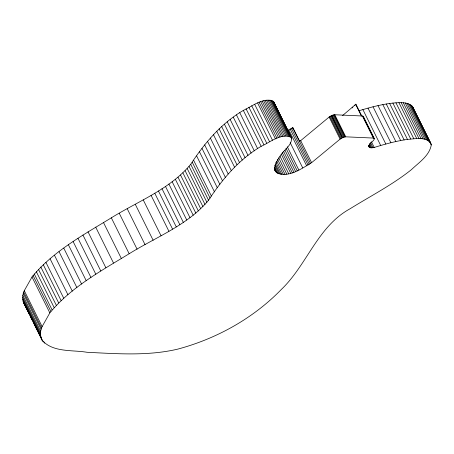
<?xml version="1.0" encoding="UTF-8"?>
<svg xmlns="http://www.w3.org/2000/svg" width="454" height="454" viewBox="0 0 454 454"><rect width="100%" height="100%" fill="white"/><g stroke="black" fill="none" stroke-linecap="round" stroke-linejoin="round"><path stroke-width="0.68" d="M431.3 144.866C429.461 155.773 418.866 162.509 411.398 169.665C392.409 184.835 370.68 195.952 350.119 208.738C317.499 226.557 307.103 264.881 281.276 289.51C253.173 318.43 216.615 338.684 177.792 349.115C148.072 356.14 117.189 353.768 86.992 352.276C72.322 349.79 52.902 352.599 42.12 340.256L23.58 302.727C22.184 298.857 22.428 294.357 24.289 290.679L32.007 276.98C53.18 251.278 83.343 234.956 111.338 217.824C138.266 201.082 169.915 189.273 190.714 164.303C204.527 143.118 221.28 123.34 243.333 110.396C252.123 106.559 263.672 96.418 273.631 101.651L291.462 137.573C292.552 145.49 282.87 150.376 279.681 156.789C276.985 161.091 271.872 168.235 276.69 172.713C288.778 178.235 301.564 168.587 311.603 162.668L340.091 139.117L343.445 137.256L345.761 136.824L373.341 138.067L374.436 138.793C373.511 141.875 368.869 143.021 368.864 146.574C369.84 148.498 372.541 147.732 374.232 147.459C385.117 144.06 396.166 141.069 407.459 139.384C414.956 138.981 427.781 135.786 431.3 144.866L412.119 106.123C407.885 102.054 401.376 102.598 395.962 102.814C383.352 103.79 371.06 107.116 358.989 110.753M42.12 340.256C39.958 336.056 40.009 330.807 42.126 326.602L49.838 312.897C71.011 287.2 101.174 270.879 129.169 253.746C156.097 236.999 187.746 225.19 208.551 200.22C222.358 179.041 239.11 159.263 261.163 146.319C269.96 142.482 281.503 132.335 291.462 137.573M363.421 117.155L363.308 116.36L362.388 115.997L334.808 114.76L332.493 115.191L329.139 117.047L299.691 141.461L292.813 127.602L287.711 130.491M354.739 105.345L355.913 104.187L361.849 116.15M352.128 107.938L352.866 107.15M342.566 115.571L355.913 104.187M290.923 129.191L292.813 127.602M412.119 106.123L430.727 143.01M412.89 107.087L431.073 143.924M411.188 105.22L429.019 141.143M409.979 104.482L427.81 140.405M408.606 103.853L426.437 139.77M406.994 103.347L424.825 139.27M405.257 102.984L423.088 138.901M403.283 102.752L421.113 138.674M401.183 102.655L419.014 138.578M398.93 102.661L416.761 138.583M395.962 102.814L413.793 138.737M392.875 103.069L410.705 138.992M389.628 103.461L407.459 139.384M386.292 103.994L404.122 139.917M382.836 104.624L400.672 140.547M378.006 105.629L395.837 141.552M373.046 106.803L390.877 142.726M368.001 108.114L385.832 144.037M362.877 109.573L380.707 145.49M363.308 116.36L374.436 138.793M362.928 116.133L374.062 138.589M362.388 115.997L373.341 138.067M355.675 104.443L361.305 115.787M371.417 141.79L374.232 147.459M370.509 142.647L373.012 147.692M369.726 143.407L371.917 147.822M369.42 144.661L370.986 147.817M368.92 145.149L370.175 147.669M368.586 145.535L369.522 147.425M368.489 145.791L369.113 147.051M334.808 114.76L345.761 136.824M334.104 114.8L345.057 136.864M333.321 114.941L344.274 137.006M332.413 115.225L343.445 137.256M331.539 115.583L342.492 137.647M331.46 115.611L342.412 137.675M330.62 116.042L341.578 138.107M329.82 116.542L340.772 138.606M329.139 117.047L340.091 139.117M300.65 140.604L311.603 162.668M292.682 127.597L310.513 163.519M291.474 128.403L309.305 164.325M290.231 129.169L308.062 165.091M288.835 129.895L306.666 165.818M291.746 138.232L273.631 101.651M273.109 101.128L290.94 137.046M291.241 137.693L291.865 138.952M272.428 100.703L290.259 136.626M271.549 100.374L289.38 136.296M270.55 100.152L288.381 136.075M269.387 100.062L287.217 135.984M290.208 142.692L302.722 167.901M268.059 100.073L285.889 135.996M266.612 100.226L284.442 136.149M265.125 100.448L282.956 136.365M287.269 146.738L298.846 170.051M263.706 100.777L281.537 136.699M285.986 148.191L297.251 170.88M262.208 101.208L280.039 137.131M284.981 150.2L295.616 171.629M260.704 101.719L278.535 137.636M283.631 151.511L293.954 172.304M259.12 102.326L276.951 138.249M257.611 102.973L275.442 138.896M282.32 152.714L292.331 172.878M281.367 154.439L290.753 173.343M254.671 104.312L272.502 140.235M279.982 156.182L288.744 173.831M278.688 157.788L286.82 174.171M251.72 105.754L269.557 141.676M277.513 159.252L285.021 174.376M276.775 161.249L283.341 174.484M248.888 107.24L266.725 143.163M275.845 162.475L281.786 174.45M275.385 164.195L280.39 174.279M274.823 165.148L279.199 173.973M246.057 108.801L263.887 144.718M274.698 167.106L277.825 173.411M274.5 168.303L276.69 172.713M274.545 169.325L275.794 171.85M274.471 169.626L275.101 170.886M243.333 110.396L261.163 146.319M239.763 112.671L257.6 148.594M236.472 114.924L254.302 150.847M233.294 117.183L251.124 153.106M230.184 119.521L248.02 155.438M227.238 121.825L245.069 157.742M224.407 124.169L242.237 160.092M221.648 126.518L239.479 162.441M219.129 128.84L236.96 164.762M216.689 131.166L234.519 167.089M213.414 134.605L231.245 170.528M210.338 138.016L228.169 173.939M207.501 141.364L225.332 177.287M204.652 144.894L222.483 180.811M201.996 148.396L219.827 184.313M199.505 151.863L217.335 187.786M196.667 156L214.498 191.923M193.591 160.2L211.422 196.122M192.252 162.22L210.083 198.137M190.714 164.303L208.551 200.22M189.063 166.374L206.893 202.297M187.173 168.513L205.009 204.436M185.09 170.676L202.921 206.598M182.888 172.838L200.719 208.755M180.533 175.023L198.364 210.945M178.019 177.208L195.85 213.125M175.386 179.347L193.222 215.264M172.162 181.742L189.993 217.665M168.905 184.069L186.736 219.991M165.489 186.424L183.32 222.347M161.993 188.705L179.824 224.628M158.429 190.947L176.26 226.869M154.746 193.183L172.577 229.105M151.063 195.311L168.894 231.234M143.226 199.868L161.056 235.791M135.309 204.351L153.14 240.274M127.245 208.789L145.076 244.712M119.254 213.272L137.085 249.189M111.338 217.824L129.169 253.746M103.455 222.454L121.286 258.371M95.686 227.119L113.517 263.042M88.036 231.829L105.867 267.752M82.946 235.041L100.777 270.964M77.969 238.259L95.8 274.182M73.111 241.517L90.942 277.439M68.401 244.819L86.237 280.737M63.776 248.156L81.607 284.079M59.054 251.675L76.891 287.592M54.457 255.227L72.288 291.15M50.088 258.797L67.918 294.714M45.916 262.333L63.747 298.255M43.278 264.688L61.108 300.61M40.832 267.014L58.668 302.937M38.471 269.347L56.302 305.27M36.303 271.651L54.134 307.574M34.249 273.927L52.079 309.844M33.051 275.482L50.882 311.404M32.007 276.98L49.838 312.897M24.289 290.679L42.126 326.602M23.687 292.013L41.518 327.936M23.239 293.284L41.07 329.207M22.831 295.384L40.661 331.301M22.7 297.347L40.531 333.27M22.768 299.248L40.599 335.171M43.89 341.896L44.515 343.162M23.035 301.053L40.866 336.976M29.334 314.003L23.58 302.727M30.9 317.159L32.461 320.308M34.027 323.458L37.466 330.393M38.096 331.653L41.535 338.582M42.16 339.842L43.102 341.731M413.236 108.001L413.469 108.943"/></g></svg>
